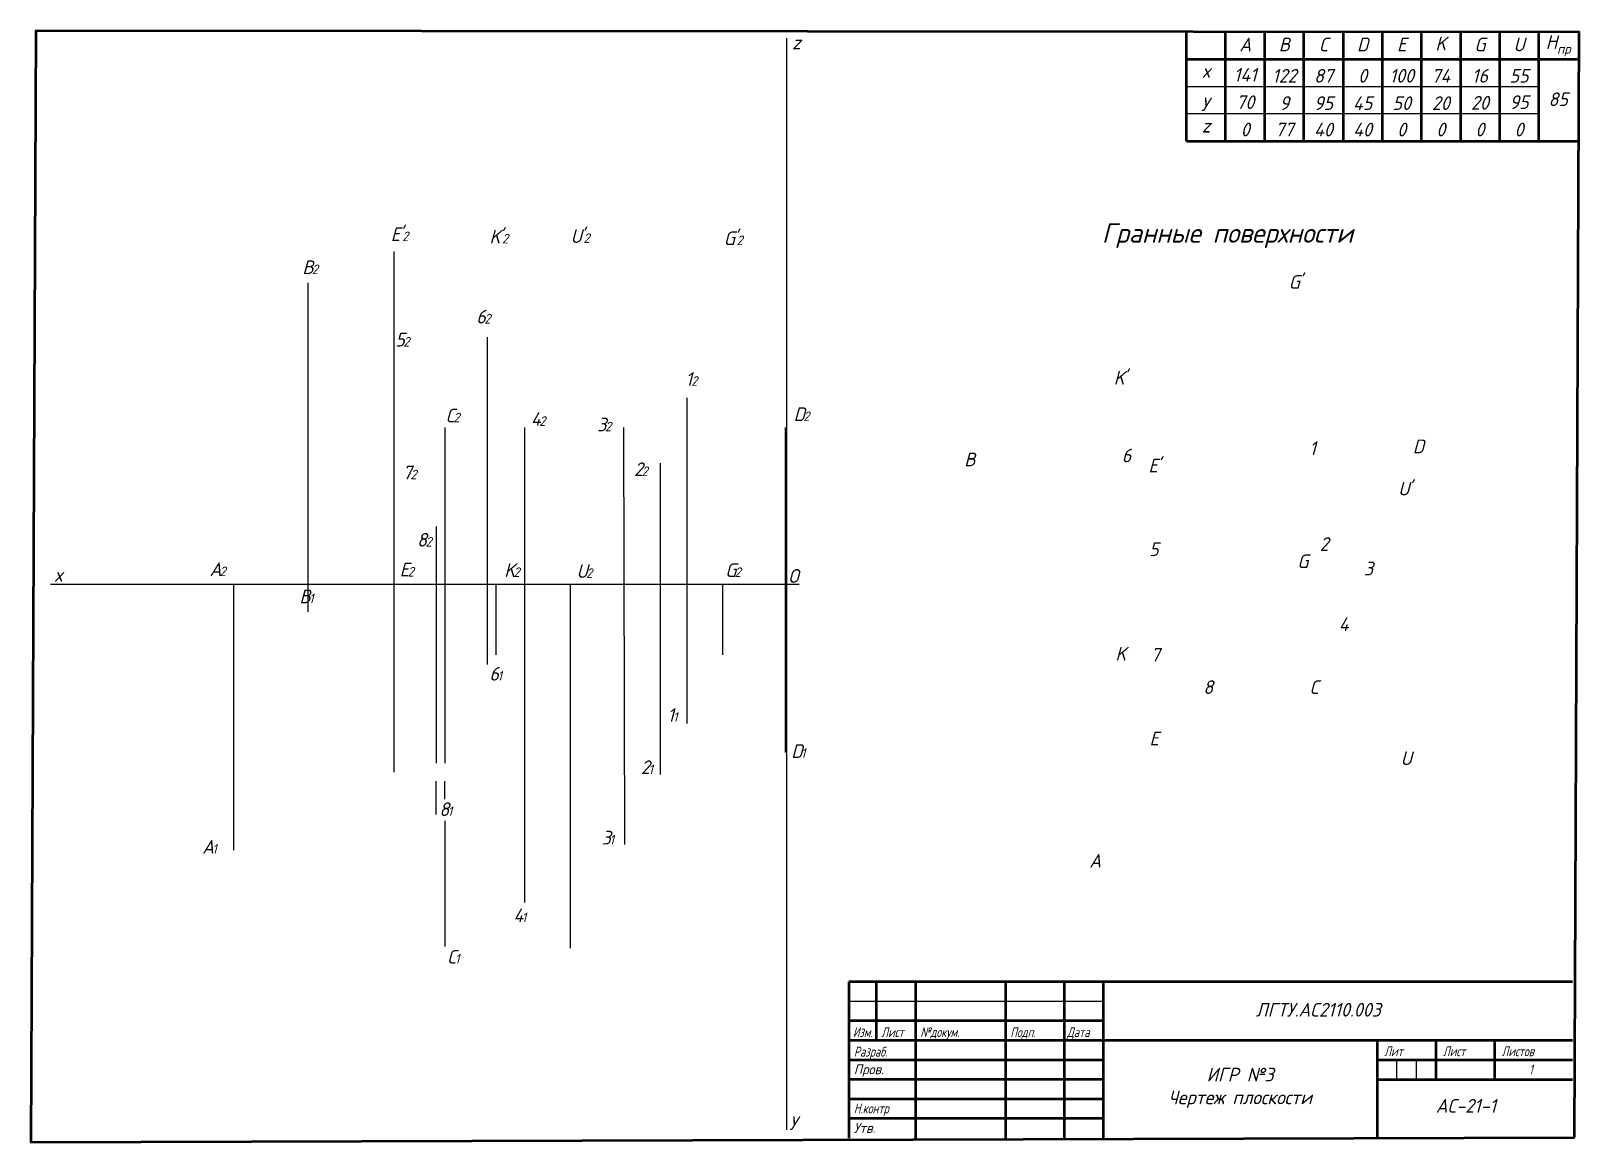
# Paper-space layout 'Лист3' of a CAD drawing. Header units: millimetres. Extents: x 17 to 413, y 7 to 291.
import ezdxf

# ---------------------------------------------------------------- set-up
doc = ezdxf.new("R2010")
doc.units = ezdxf.units.MM
doc.layers.add('Сплошная тонкая', color=10, linetype='Continuous', lineweight=25)
doc.styles.add('ЕСКД', font='GOST Common.ttf', dxfattribs={"oblique": 15, "height": 2.5})
doc.styles.add('ЕСКД 3.5-1.0', font='GOST Common.ttf', dxfattribs={"oblique": 15, "height": 3.5})

psp = doc.layouts.new('Лист3')

# ---------------------------------------------------------------- linework, layer by layer
psp.add_line((210.42, 289.17), (210.42, 10.01))
at = {"linetype": 'ByBlock', "lineweight": 50}
for p, q in [((312.65, 262.8), (312.65, 290.8)), ((322.65, 262.8), (322.65, 290.8)), ((332.65, 262.8), (332.65, 290.8)), ((342.65, 262.8), (342.65, 290.8)), ((352.65, 290.8), (352.65, 262.8)), ((362.65, 290.8), (362.65, 262.8)), ((372.65, 290.8), (372.65, 262.8)), ((382.65, 290.8), (382.65, 262.8)), ((392.65, 290.8), (392.65, 262.8)), ((402.65, 290.8), (402.65, 262.8)), ((312.65, 283.8), (412.65, 283.8)), ((312.65, 262.8), (412.65, 262.8))]:
    psp.add_line(p, q, dxfattribs=at)
at = {"color": 7, "linetype": 'Continuous', "lineweight": 25}
psp.add_line((22.23, 149.54), (213.62, 149.54), dxfattribs=at)
at = {"lineweight": 50}
for p, q in [((411.35, 47.91), (226.35, 47.91)), ((226.35, 47.91), (226.35, 7.91)), ((233.35, 47.91), (233.35, 32.91)), ((243.35, 47.91), (243.35, 7.91)), ((266.35, 47.91), (266.35, 7.91)), ((281.35, 47.91), (281.35, 7.91)), ((291.35, 47.91), (291.35, 7.91)), ((291.35, 37.91), (226.35, 37.91)), ((411.35, 32.91), (226.35, 32.91)), ((361.35, 32.91), (361.35, 7.91)), ((376.35, 32.91), (376.35, 22.91)), ((391.35, 32.91), (391.35, 22.91)), ((226.35, 27.91), (291.35, 27.91)), ((361.35, 27.91), (411.35, 27.91)), ((291.35, 22.91), (226.35, 22.91)), ((361.35, 22.91), (411.35, 22.91)), ((291.35, 17.91), (226.35, 17.91)), ((291.35, 12.91), (226.35, 12.91))]:
    psp.add_line(p, q, dxfattribs=at)
at = {"linetype": 'ByBlock', "lineweight": 50}
psp.add_lwpolyline([(411.78, 8.06), (412.98, 290.74), (18.48, 291.02), (17.26, 6.91)], close=True, dxfattribs=at)
at = {"layer": 'Сплошная тонкая', "color": 0}
for p, q in [((312.65, 276.8), (402.65, 276.8)), ((402.65, 269.8), (312.65, 269.8)), ((226.35, 42.91), (291.35, 42.91)), ((366.35, 27.91), (366.35, 22.91)), ((371.35, 27.91), (371.35, 22.91))]:
    psp.add_line(p, q, dxfattribs=at)
at = {"layer": 'Сплошная тонкая'}
for p, q in [((110.06, 234.59), (110.06, 149.59)), ((88.06, 226.59), (88.06, 142.52)), ((133.88, 212.7), (133.88, 129)), ((184.92, 197.22), (184.92, 113.94)), ((123.06, 189.59), (123.06, 103.78)), ((143.38, 189.59), (143.38, 68.2)), ((168.7, 189.59), (168.98, 82.99)), ((210.06, 189.59), (210.06, 106.52)), ((178.12, 180.53), (178.12, 100.86)), ((120.88, 164.29), (120.88, 103.78)), ((69.06, 149.59), (69.06, 81.52)), ((110.06, 149.59), (110.06, 101.52)), ((136.06, 149.59), (136.06, 131.52)), ((155.06, 149.59), (155.06, 56.52)), ((194.06, 149.59), (194.06, 131.52)), ((123.02, 94.56), (123.02, 99.15)), ((123.12, 56.91), (123.12, 89.05))]:
    psp.add_line(p, q, dxfattribs=at)
psp.add_polyline3d([(120.87, 90.65, 0), (120.87, 99.16, 0)], dxfattribs=at)

# ---------------------------------------------------------------- texts
at = {"color": 7, "linetype": 'Continuous', "lineweight": 25, "char_height": 3.5, "style": 'ЕСКД 3.5-1.0'}
for s, width, heights, insert, attachment_point in [('\\pxqc;A', 10, [11], (327.66, 287.55), 5), ('\\pxqc;B', 10, [11], (337.66, 287.55), 5), ('\\pxqc;C', 10, [11], (347.66, 287.55), 5), ('\\pxqc;D', 10, [11], (357.66, 287.55), 5), ('\\pxqc;E', 10, [11], (367.66, 287.55), 5), ('\\pxqc;K', 10, [11], (377.65, 287.8), 5), ('\\pxqc;G', 10, [11], (387.65, 287.55), 5), ('\\pxqc;U', 10, [11], (397.65, 287.55), 5), ('\\A1;\\pxqc;{\\T1;H\\H0.7x;\\S^ пр;}', 10, [11], (407.65, 287.55), 5), ('z', 3.3456, [0], (211.8, 289.8), 1), ('\\pxqc;x', 10, [5.5], (317.65, 280.8), 5), ('141', 10, [11], (327.65, 279.8), 5), ('\\pxqc;122', 10, [11], (337.66, 279.55), 5), ('\\pxqc;87', 10, [11], (347.66, 279.55), 5), ('\\pxqc;0', 10, [11], (357.66, 279.55), 5), ('\\pxqc;100', 10, [11], (367.66, 279.55), 5), ('\\pxqc;74', 10, [11], (377.66, 279.55), 5), ('\\pxqc;16', 10, [11], (387.65, 279.55), 5), ('\\pxqc;55', 10, [11], (397.65, 279.55), 5), ('\\pxqc;y', 10, [4.5], (317.65, 272.8), 5), ('\\pxqc;70', 10, [11], (327.65, 272.8), 5), ('\\pxqc;9', 10, [11], (337.66, 272.55), 5), ('\\pxqc;95', 10, [11], (347.66, 272.55), 5), ('\\pxqc;45', 10, [11], (357.66, 272.55), 5), ('\\pxqc;50', 10, [11], (367.66, 272.55), 5), ('\\pxqc;20', 10, [11], (377.66, 272.55), 5), ('\\pxqc;20', 10, [11], (387.65, 272.64), 5), ('\\pxqc;95', 10, [11], (397.65, 272.8), 5), ('\\pxqc;85', 10, [11], (407.65, 273.55), 5), ('\\pxqc;z', 10, [5.25], (317.65, 266.8), 5), ('\\pxqc;0', 10, [11], (327.65, 265.8), 5), ('\\pxqc;77', 10, [11], (337.65, 265.8), 5), ('\\pxqc;40', 10, [11], (347.65, 265.8), 5), ('\\pxqc;40', 10, [11], (357.65, 265.8), 5), ('\\pxqc;0', 10, [11], (367.65, 265.8), 5), ('\\pxqc;0', 10, [11], (377.65, 265.8), 5), ('\\pxqc;0', 10, [11], (387.65, 265.8), 5), ('\\pxqc;0', 10, [11], (397.65, 265.8), 5), ("{\\T0.75;E'\\H0.7x;\\S^ 2;}", 5.8375, [4.88], (109.25, 240.78), 1), ("{\\T0.75;K'\\H0.7x;\\S^ 2;}", 5.8375, [4.88], (134.48, 240.18), 1), ("{\\T0.75;U'\\H0.7x;\\S^ 2;}", 5.8375, [4.88], (155.19, 240.3), 1), ("{\\T0.75;G'\\H0.7x;\\S^ 2;}", 5.8375, [4.88], (194.36, 239.75), 1), ('{\\T0.75;B\\H0.7x;\\S^ 2;}', 5.8375, [4.88], (86.65, 232.34), 1), ("{\\T0.75;G'}", 5.8375, [4.88], (338.76, 228.59), 1), ('{\\T0.75;6\\H0.7x;\\S^ 2;}', 5.8375, [4.88], (131.09, 219.71), 1), ('{\\T0.75;5\\H0.7x;\\S^ 2;}', 5.8375, [4.88], (110.38, 213.83), 1), ('{\\T0.75;1\\H0.7x;\\S^ 2;}', 5.8375, [4.88], (184.59, 203.78), 1), ("{\\T0.75;K'}", 5.8375, [4.88], (294.05, 204.09), 1), ('{\\T0.75;C\\H0.7x;\\S^ 2;}', 5.8375, [4.88], (123.21, 194.44), 1), ('{\\T0.75;D\\H0.7x;\\S^ 2;}', 5.8375, [4.88], (212.22, 194.76), 1), ('{\\T0.75;4\\H0.7x;\\S^ 2;}', 5.8375, [4.88], (145.05, 193.54), 1), ('{\\T0.75;3\\H0.7x;\\S^ 2;}', 5.8375, [4.88], (162, 192.13), 1), ('{\\T0.75;1}', 5.8375, [4.88], (344.05, 186.07), 1), ('{\\T0.75;D}', 5.8375, [4.88], (370.49, 186.55), 1), ('{\\T0.75;B}', 5.8375, [4.88], (255.82, 183.19), 1), ('{\\T0.75;6}', 5.8375, [4.88], (296.09, 184.23), 1), ("{\\T0.75;E'}", 5.8375, [4.88], (302.92, 181.62), 1), ('{\\T0.75;7\\H0.7x;\\S^ 2;}', 5.8375, [4.88], (112.26, 179.86), 1), ('{\\T0.75;2\\H0.7x;\\S^ 2;}', 5.8375, [4.88], (171.41, 180.7), 1), ("{\\T0.75;U'}", 5.8375, [4.88], (366.73, 175.72), 1), ('{\\T0.75;8\\H0.7x;\\S^ 2;}', 5.8375, [4.88], (115.95, 162.66), 1), ('{\\T0.75;5}', 5.8375, [4.88], (303.08, 160.22), 1), ('{\\T0.75;2}', 5.8375, [4.88], (346.69, 161.57), 1), ('{\\T0.75;A\\H0.7x;\\S^ 2;}', 5.8375, [4.88], (62.93, 155.12), 1), ('{\\T0.75;E\\H0.7x;\\S^ 2;}', 5.8375, [4.88], (111.51, 155.02), 1), ('{\\T0.75;K\\H0.7x;\\S^ 2;}', 5.8375, [4.88], (138.25, 154.9), 1), ('{\\T0.75;U\\H0.7x;\\S^ 2;}', 5.8375, [4.88], (156.7, 154.66), 1), ('{\\T0.75;G\\H0.7x;\\S^ 2;}', 5.8375, [4.88], (194.73, 154.9), 1), ('{\\T0.75;G}', 5.8375, [4.88], (340.97, 157.16), 1), ('{\\T0.75;3}', 5.8375, [4.88], (357.99, 155.32), 1), ('x', 3.3456, [0], (23.15, 153.7), 1), ('O', 2.6726, [0], (210.73, 153.41), 1), ('{\\T0.75;B\\H0.7x;\\S^ 1;}', 5.8375, [4.88], (85.9, 148.18), 1), ('{\\T0.75;4}', 5.8375, [4.88], (351.59, 141.08), 1), ('{\\T0.75;K}', 5.8375, [4.88], (294.47, 133.52), 1), ('{\\T0.75;7}', 5.8375, [4.88], (303.5, 133.27), 1), ('{\\T0.75;6\\H0.7x;\\S^ 1;}', 5.8375, [4.88], (134.45, 128.4), 1), ('{\\T0.75;8}', 5.8375, [4.88], (316.92, 124.98), 1), ('{\\T0.75;C}', 5.8375, [4.88], (344.03, 124.98), 1), ('{\\T0.75;1\\H0.7x;\\S^ 1;}', 5.8375, [4.88], (179.95, 117.86), 1), ('{\\T0.75;E}', 5.8375, [4.88], (303.19, 111.83), 1), ('{\\T0.75;D\\H0.7x;\\S^ 1;}', 5.8375, [4.88], (211.61, 108.63), 1), ('{\\T0.75;2\\H0.7x;\\S^ 1;}', 5.8375, [4.88], (173.17, 104.51), 1), ('{\\T0.75;U}', 5.8375, [4.88], (367.37, 106.78), 1), ('{\\T0.75;8\\H0.7x;\\S^ 1;}', 5.8375, [4.88], (121.65, 93.77), 1), ('{\\T0.75;A\\H0.7x;\\S^ 1;}', 5.8375, [4.88], (61.04, 84.14), 1), ('{\\T0.75;3\\H0.7x;\\S^ 1;}', 5.8375, [4.88], (163.14, 86.49), 1), ('{\\T0.75;A}', 5.8375, [4.88], (287.8, 80.6), 1), ('{\\T0.75;4\\H0.7x;\\S^ 1;}', 5.8375, [4.88], (140.58, 66.63), 1), ('{\\T0.75;C\\H0.7x;\\S^ 1;}', 5.8375, [4.88], (123.59, 56.04), 1), ('y', 3.2072, [0], (211.26, 14.58), 1)]:
    psp.add_mtext_dynamic_manual_height_columns(s, width=width, gutter_width=17.5, heights=heights, dxfattribs=dict(at, insert=insert, attachment_point=attachment_point))
at = {"attachment_point": 1, "style": 'ЕСКД'}
for s, width, gutter_width, heights, insert, char_height in [('ЛГТУ.АС2110.003', 40.3791, 12.5, [5], (330.35, 42.49), 3.5), ('{\\W0.8;Изм.}', 5.9845, 12.5, [3.34], (227.36, 36.26), 2.5), ('{\\W0.8;Лист}', 10, 12.5, [5], (234.61, 36.26), 2.5), ('{\\W0.8;№докум.}', 17.5, 12.5, [5], (244.61, 36.27), 2.5), ('{\\W0.8;Подп.}', 10, 12.5, [5], (267.61, 36.26), 2.5), ('{\\W0.8;Дата}', 10, 12.5, [5], (282.11, 36.26), 2.5), ('{\\W0.8;Разраб.}', 10, 12.5, [5], (227.61, 31.26), 2.5), ('{\\W0.8;Лит}', 10, 12.5, [5], (363.16, 31.36), 2.5), ('{\\W0.8;Лист}', 10, 12.5, [5], (378.16, 31.36), 2.5), ('{\\W0.8;Листов}', 10, 12.5, [5], (393.16, 31.36), 2.5), ('Пров.', 10, 12.5, [5], (227.61, 26.76), 2.5), ('\\pxqc;ИГР №3\\PЧертеж плоскости', 70, 0, [15.7], (291.35, 25.91), 3.5), ('{\\W0.8;1}', 2.5, 12.5, [2.91], (400.2, 26.72), 2.5), ('{\\W0.8;Н.контр}', 10, 12.5, [5], (227.61, 16.76), 2.5), ('АС-21-1', 25, 12.5, [5], (376.35, 17.91), 3.5), ('Утв.', 10, 12.5, [5], (227.61, 11.76), 2.5)]:
    psp.add_mtext_dynamic_manual_height_columns(s, width=width, gutter_width=gutter_width, heights=heights, dxfattribs=dict(at, insert=insert, char_height=char_height))
at = {"layer": 'Сплошная тонкая', "color": 0, "insert": (290.99, 241.86), "char_height": 5, "attachment_point": 1, "style": 'ЕСКД 3.5-1.0'}
psp.add_mtext_dynamic_manual_height_columns('Гранные поверхности', width=70.5417, gutter_width=17.5, heights=[0], dxfattribs=at)

doc.saveas('drawing.dxf')
